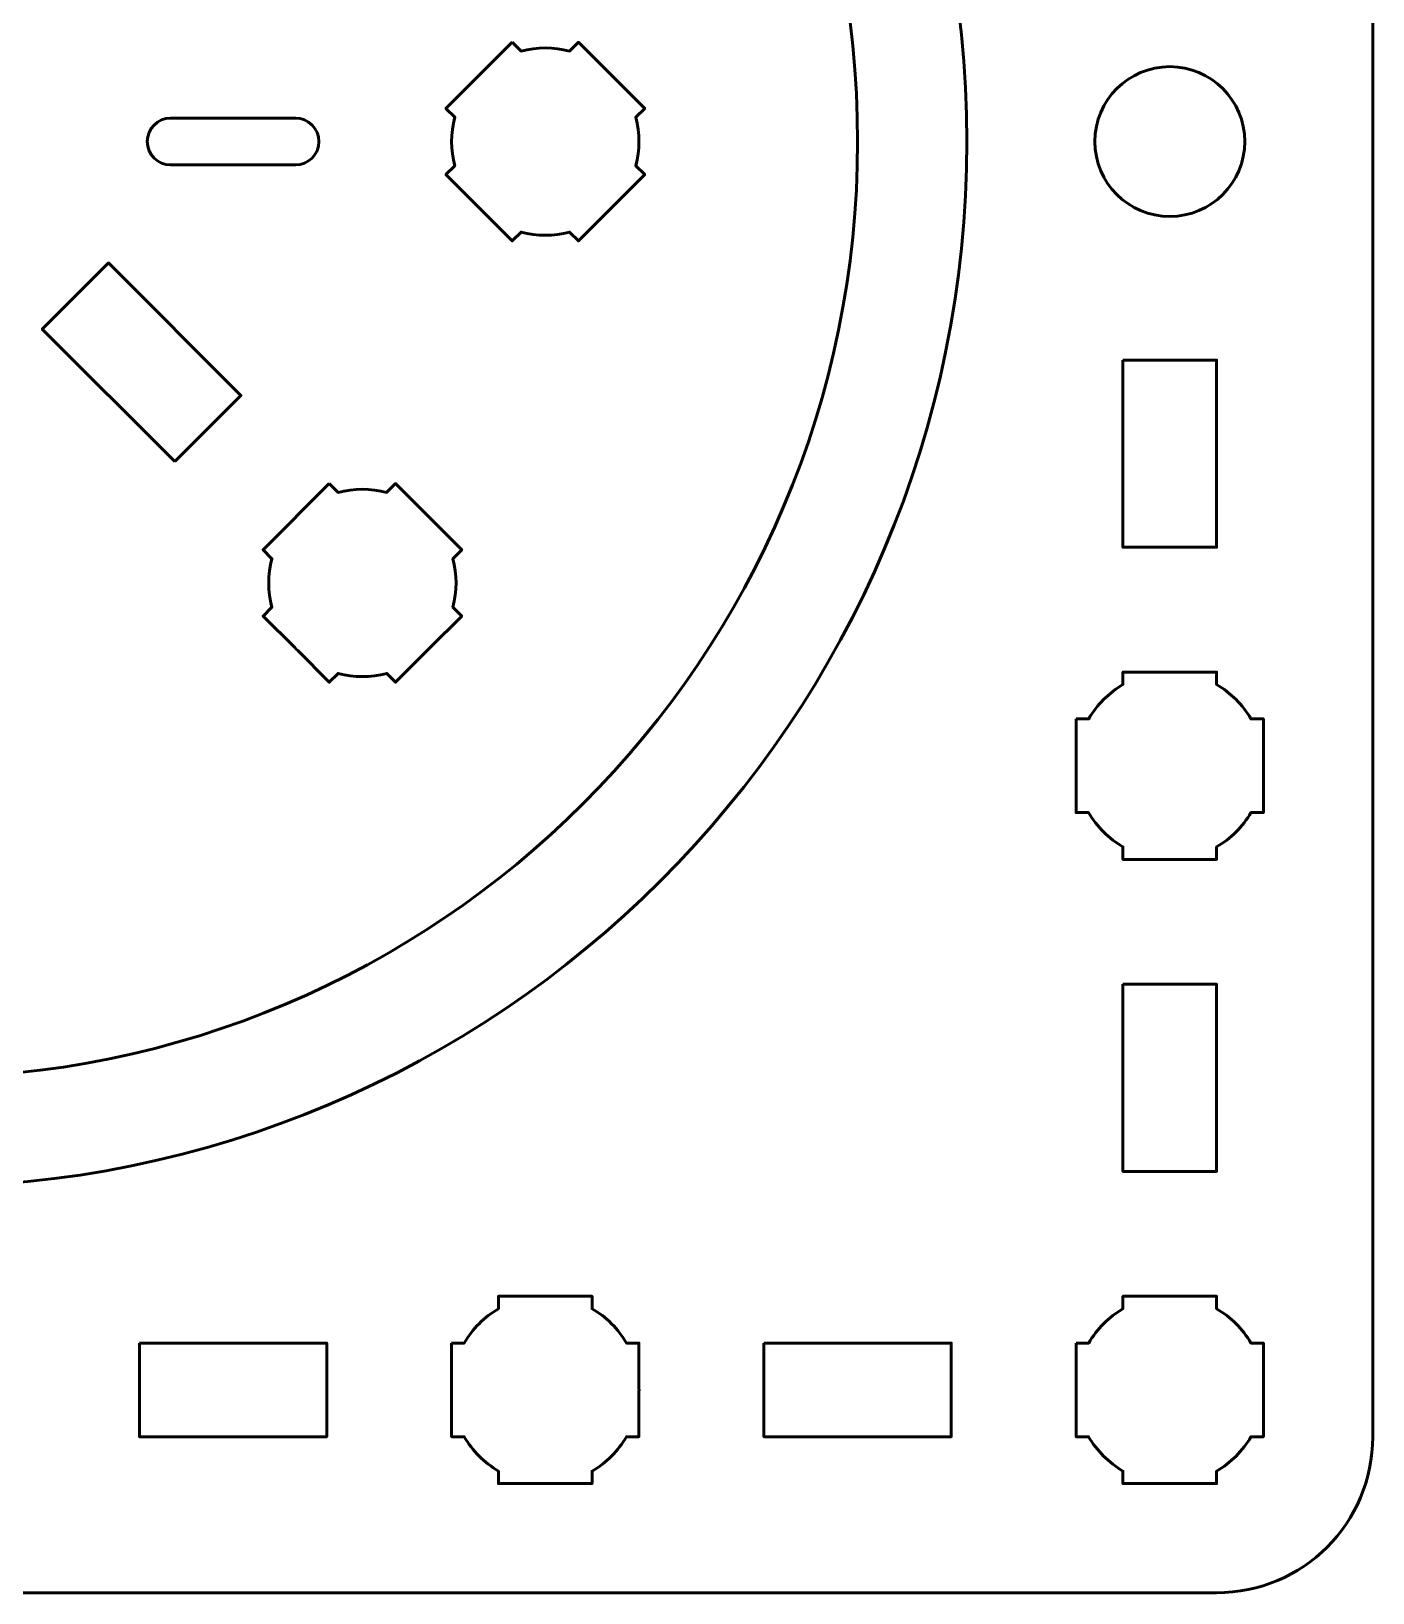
# Model space of a CAD drawing. Header units: centimetres. Extents: x -35.2 to 14.2, y -19.5 to -10.2.
# Drawn here: x -30.15 to -25.85, y -19.5 to -14.5 of the extents above; entities that cross this region are included whole.
import ezdxf

# ---------------------------------------------------------------- set-up
doc = ezdxf.new("R2010")
doc.units = ezdxf.units.CM
doc.header["$MEASUREMENT"] = 0
doc.layers.add('Layer 1', color=7, linetype='Continuous')

msp = doc.modelspace()

# ---------------------------------------------------------------- linework, layer by layer
at = {"layer": 'Layer 1', "lineweight": 53}
for centre, major_axis in [((-30.50001, -14.85001), (0, 3.35)), ((-30.5, -14.85), (0, 3)), ((-26.5, -14.84998), (0, 0.24))]:
    msp.add_ellipse(centre, major_axis=major_axis, ratio=1, dxfattribs=at)
for points, knots in [([(-34.64995, -10.19995), (-34.64995, -10.19995), (-26.35005, -10.19995), (-26.35005, -10.19995), (-26.35005, -10.19995), (-26.07305, -10.19995), (-25.84995, -10.42305), (-25.84995, -10.70005), (-25.84995, -10.70005), (-25.84995, -10.70005), (-25.84995, -18.99995), (-25.84995, -18.99995), (-25.84995, -18.99995), (-25.84995, -19.27695), (-26.07305, -19.50005), (-26.35005, -19.50005), (-26.35005, -19.50005), (-26.35005, -19.50005), (-34.64995, -19.50005), (-34.64995, -19.50005), (-34.64995, -19.50005), (-34.92695, -19.50005), (-35.15005, -19.27695), (-35.15005, -18.99995), (-35.15005, -18.99995), (-35.15005, -18.99995), (-35.15005, -10.70005), (-35.15005, -10.70005), (-35.15005, -10.70005), (-35.15005, -10.42305), (-34.92695, -10.19995), (-34.64995, -10.19995)], [0, 0, 0, 0, 0.125, 0.125, 0.125, 0.125, 0.25, 0.25, 0.25, 0.25, 0.375, 0.375, 0.375, 0.375, 0.5, 0.5, 0.5, 0.5, 0.625, 0.625, 0.625, 0.625, 0.75, 0.75, 0.75, 0.75, 0.875, 0.875, 0.875, 0.875, 1, 1, 1, 1]), ([(-28.60606, -14.5318), (-28.60606, -14.5318), (-28.57763, -14.56022), (-28.57763, -14.56022), (-28.57763, -14.56022), (-28.52683, -14.54665), (-28.47317, -14.54667), (-28.42237, -14.56024), (-28.42237, -14.56024), (-28.42237, -14.56024), (-28.39393, -14.5318), (-28.39393, -14.5318), (-28.39393, -14.5318), (-28.39393, -14.5318), (-28.1818, -14.74393), (-28.1818, -14.74393), (-28.1818, -14.74393), (-28.1818, -14.74393), (-28.21021, -14.77235), (-28.21021, -14.77235), (-28.21021, -14.77235), (-28.19664, -14.82316), (-28.19661, -14.87686), (-28.21016, -14.92769), (-28.21016, -14.92769), (-28.21016, -14.92769), (-28.1818, -14.95606), (-28.1818, -14.95606), (-28.1818, -14.95606), (-28.1818, -14.95606), (-28.28462, -15.05889), (-28.28462, -15.05889), (-28.28462, -15.05889), (-28.28462, -15.05889), (-28.28787, -15.06222), (-28.28787, -15.06222), (-28.28787, -15.06222), (-28.28787, -15.06222), (-28.29119, -15.06546), (-28.29119, -15.06546), (-28.29119, -15.06546), (-28.29119, -15.06546), (-28.39393, -15.16819), (-28.39393, -15.16819), (-28.39393, -15.16819), (-28.39393, -15.16819), (-28.42226, -15.13986), (-28.42226, -15.13986), (-28.42226, -15.13986), (-28.47312, -15.15345), (-28.52686, -15.15346), (-28.57773, -15.13987), (-28.57773, -15.13987), (-28.57773, -15.13987), (-28.60606, -15.16819), (-28.60606, -15.16819), (-28.60606, -15.16819), (-28.60606, -15.16819), (-28.70737, -15.06688), (-28.70737, -15.06688), (-28.70737, -15.06688), (-28.70737, -15.06688), (-28.71215, -15.06222), (-28.71215, -15.06222), (-28.71215, -15.06222), (-28.71215, -15.06222), (-28.71681, -15.05744), (-28.71681, -15.05744), (-28.71681, -15.05744), (-28.71681, -15.05744), (-28.81819, -14.95606), (-28.81819, -14.95606), (-28.81819, -14.95606), (-28.81819, -14.95606), (-28.78984, -14.92771), (-28.78984, -14.92771), (-28.78984, -14.92771), (-28.8034, -14.87686), (-28.80339, -14.82315), (-28.7898, -14.77232), (-28.7898, -14.77232), (-28.7898, -14.77232), (-28.81819, -14.74393), (-28.81819, -14.74393), (-28.81819, -14.74393), (-28.81819, -14.74393), (-28.60606, -14.5318), (-28.60606, -14.5318)], [0, 0, 0, 0, 0.0454545, 0.0454545, 0.0454545, 0.0454545, 0.0909091, 0.0909091, 0.0909091, 0.0909091, 0.1363636, 0.1363636, 0.1363636, 0.1363636, 0.1818182, 0.1818182, 0.1818182, 0.1818182, 0.2272727, 0.2272727, 0.2272727, 0.2272727, 0.2727273, 0.2727273, 0.2727273, 0.2727273, 0.3181818, 0.3181818, 0.3181818, 0.3181818, 0.3636364, 0.3636364, 0.3636364, 0.3636364, 0.4090909, 0.4090909, 0.4090909, 0.4090909, 0.4545455, 0.4545455, 0.4545455, 0.4545455, 0.5, 0.5, 0.5, 0.5, 0.5454545, 0.5454545, 0.5454545, 0.5454545, 0.5909091, 0.5909091, 0.5909091, 0.5909091, 0.6363636, 0.6363636, 0.6363636, 0.6363636, 0.6818182, 0.6818182, 0.6818182, 0.6818182, 0.7272727, 0.7272727, 0.7272727, 0.7272727, 0.7727273, 0.7727273, 0.7727273, 0.7727273, 0.8181818, 0.8181818, 0.8181818, 0.8181818, 0.8636364, 0.8636364, 0.8636364, 0.8636364, 0.9090909, 0.9090909, 0.9090909, 0.9090909, 0.9545455, 0.9545455, 0.9545455, 0.9545455, 1, 1, 1, 1]), ([(-29.7, -14.775), (-29.74141, -14.775), (-29.775, -14.80859), (-29.775, -14.85), (-29.775, -14.85), (-29.775, -14.89141), (-29.74141, -14.925), (-29.7, -14.925), (-29.7, -14.925), (-29.7, -14.925), (-29.3, -14.925), (-29.3, -14.925), (-29.3, -14.925), (-29.25859, -14.925), (-29.225, -14.89141), (-29.225, -14.85), (-29.225, -14.85), (-29.225, -14.80859), (-29.25859, -14.775), (-29.3, -14.775), (-29.3, -14.775), (-29.3, -14.775), (-29.7, -14.775), (-29.7, -14.775)], [0, 0, 0, 0, 0.1666667, 0.1666667, 0.1666667, 0.1666667, 0.3333333, 0.3333333, 0.3333333, 0.3333333, 0.5, 0.5, 0.5, 0.5, 0.6666667, 0.6666667, 0.6666667, 0.6666667, 0.8333333, 0.8333333, 0.8333333, 0.8333333, 1, 1, 1, 1]), ([(-29.68687, -15.87536), (-29.68687, -15.87536), (-30.11114, -15.45109), (-30.11114, -15.45109), (-30.11114, -15.45109), (-30.11114, -15.45109), (-29.899, -15.23896), (-29.899, -15.23896), (-29.899, -15.23896), (-29.899, -15.23896), (-29.47473, -15.66323), (-29.47473, -15.66323), (-29.47473, -15.66323), (-29.47473, -15.66323), (-29.68687, -15.87536), (-29.68687, -15.87536)], [0, 0, 0, 0, 0.25, 0.25, 0.25, 0.25, 0.5, 0.5, 0.5, 0.5, 0.75, 0.75, 0.75, 0.75, 1, 1, 1, 1]), ([(-26.65005, -15.55003), (-26.65005, -15.55003), (-26.35005, -15.55003), (-26.35005, -15.55003), (-26.35005, -15.55003), (-26.35005, -15.55003), (-26.35005, -16.15003), (-26.35005, -16.15003), (-26.35005, -16.15003), (-26.35005, -16.15003), (-26.65005, -16.15003), (-26.65005, -16.15003), (-26.65005, -16.15003), (-26.65005, -16.15003), (-26.65005, -15.55003), (-26.65005, -15.55003)], [0, 0, 0, 0, 0.25, 0.25, 0.25, 0.25, 0.5, 0.5, 0.5, 0.5, 0.75, 0.75, 0.75, 0.75, 1, 1, 1, 1]), ([(-29.19187, -15.94599), (-29.19187, -15.94599), (-29.16345, -15.97442), (-29.16345, -15.97442), (-29.16345, -15.97442), (-29.11264, -15.96085), (-29.05898, -15.96087), (-29.00818, -15.97443), (-29.00818, -15.97443), (-29.00818, -15.97443), (-28.97974, -15.94599), (-28.97974, -15.94599), (-28.97974, -15.94599), (-28.97974, -15.94599), (-28.76761, -16.15813), (-28.76761, -16.15813), (-28.76761, -16.15813), (-28.76761, -16.15813), (-28.79603, -16.18654), (-28.79603, -16.18654), (-28.79603, -16.18654), (-28.78245, -16.23736), (-28.78242, -16.29105), (-28.79598, -16.34189), (-28.79598, -16.34189), (-28.79598, -16.34189), (-28.76761, -16.37026), (-28.76761, -16.37026), (-28.76761, -16.37026), (-28.76761, -16.37026), (-28.87044, -16.47308), (-28.87044, -16.47308), (-28.87044, -16.47308), (-28.87044, -16.47308), (-28.87368, -16.47642), (-28.87368, -16.47642), (-28.87368, -16.47642), (-28.87368, -16.47642), (-28.877, -16.47965), (-28.877, -16.47965), (-28.877, -16.47965), (-28.877, -16.47965), (-28.97974, -16.58239), (-28.97974, -16.58239), (-28.97974, -16.58239), (-28.97974, -16.58239), (-29.00807, -16.55406), (-29.00807, -16.55406), (-29.00807, -16.55406), (-29.05893, -16.56765), (-29.11268, -16.56765), (-29.16355, -16.55406), (-29.16355, -16.55406), (-29.16355, -16.55406), (-29.19187, -16.58239), (-29.19187, -16.58239), (-29.19187, -16.58239), (-29.19187, -16.58239), (-29.29319, -16.48107), (-29.29319, -16.48107), (-29.29319, -16.48107), (-29.29319, -16.48107), (-29.29796, -16.47642), (-29.29796, -16.47642), (-29.29796, -16.47642), (-29.29796, -16.47642), (-29.30263, -16.47164), (-29.30263, -16.47164), (-29.30263, -16.47164), (-29.30263, -16.47164), (-29.404, -16.37026), (-29.404, -16.37026), (-29.404, -16.37026), (-29.404, -16.37026), (-29.37565, -16.3419), (-29.37565, -16.3419), (-29.37565, -16.3419), (-29.38921, -16.29106), (-29.3892, -16.23734), (-29.37561, -16.18652), (-29.37561, -16.18652), (-29.37561, -16.18652), (-29.404, -16.15813), (-29.404, -16.15813), (-29.404, -16.15813), (-29.404, -16.15813), (-29.19187, -15.94599), (-29.19187, -15.94599)], [0, 0, 0, 0, 0.0454545, 0.0454545, 0.0454545, 0.0454545, 0.0909091, 0.0909091, 0.0909091, 0.0909091, 0.1363636, 0.1363636, 0.1363636, 0.1363636, 0.1818182, 0.1818182, 0.1818182, 0.1818182, 0.2272727, 0.2272727, 0.2272727, 0.2272727, 0.2727273, 0.2727273, 0.2727273, 0.2727273, 0.3181818, 0.3181818, 0.3181818, 0.3181818, 0.3636364, 0.3636364, 0.3636364, 0.3636364, 0.4090909, 0.4090909, 0.4090909, 0.4090909, 0.4545455, 0.4545455, 0.4545455, 0.4545455, 0.5, 0.5, 0.5, 0.5, 0.5454545, 0.5454545, 0.5454545, 0.5454545, 0.5909091, 0.5909091, 0.5909091, 0.5909091, 0.6363636, 0.6363636, 0.6363636, 0.6363636, 0.6818182, 0.6818182, 0.6818182, 0.6818182, 0.7272727, 0.7272727, 0.7272727, 0.7272727, 0.7727273, 0.7727273, 0.7727273, 0.7727273, 0.8181818, 0.8181818, 0.8181818, 0.8181818, 0.8636364, 0.8636364, 0.8636364, 0.8636364, 0.9090909, 0.9090909, 0.9090909, 0.9090909, 0.9545455, 0.9545455, 0.9545455, 0.9545455, 1, 1, 1, 1]), ([(-26.80001, -16.69997), (-26.80001, -16.69997), (-26.75981, -16.69997), (-26.75981, -16.69997), (-26.75981, -16.69997), (-26.73348, -16.65445), (-26.69552, -16.61652), (-26.65001, -16.59019), (-26.65001, -16.59019), (-26.65001, -16.59019), (-26.65001, -16.54997), (-26.65001, -16.54997), (-26.65001, -16.54997), (-26.65001, -16.54997), (-26.35001, -16.54997), (-26.35001, -16.54997), (-26.35001, -16.54997), (-26.35001, -16.54997), (-26.35001, -16.59016), (-26.35001, -16.59016), (-26.35001, -16.59016), (-26.30448, -16.61649), (-26.26649, -16.65444), (-26.24013, -16.69997), (-26.24013, -16.69997), (-26.24013, -16.69997), (-26.20001, -16.69997), (-26.20001, -16.69997), (-26.20001, -16.69997), (-26.20001, -16.69997), (-26.20001, -16.84539), (-26.20001, -16.84539), (-26.20001, -16.84539), (-26.20001, -16.84539), (-26.19995, -16.85004), (-26.19995, -16.85004), (-26.19995, -16.85004), (-26.19995, -16.85004), (-26.20001, -16.85468), (-26.20001, -16.85468), (-26.20001, -16.85468), (-26.20001, -16.85468), (-26.20001, -16.99997), (-26.20001, -16.99997), (-26.20001, -16.99997), (-26.20001, -16.99997), (-26.24008, -16.99997), (-26.24008, -16.99997), (-26.24008, -16.99997), (-26.26643, -17.04554), (-26.30443, -17.08355), (-26.35001, -17.10991), (-26.35001, -17.10991), (-26.35001, -17.10991), (-26.35001, -17.14997), (-26.35001, -17.14997), (-26.35001, -17.14997), (-26.35001, -17.14997), (-26.49329, -17.14997), (-26.49329, -17.14997), (-26.49329, -17.14997), (-26.49329, -17.14997), (-26.49996, -17.15005), (-26.49996, -17.15005), (-26.49996, -17.15005), (-26.49996, -17.15005), (-26.50664, -17.14997), (-26.50664, -17.14997), (-26.50664, -17.14997), (-26.50664, -17.14997), (-26.65001, -17.14997), (-26.65001, -17.14997), (-26.65001, -17.14997), (-26.65001, -17.14997), (-26.65001, -17.10987), (-26.65001, -17.10987), (-26.65001, -17.10987), (-26.69555, -17.08351), (-26.73353, -17.04552), (-26.75986, -16.99997), (-26.75986, -16.99997), (-26.75986, -16.99997), (-26.80001, -16.99997), (-26.80001, -16.99997), (-26.80001, -16.99997), (-26.80001, -16.99997), (-26.80001, -16.69997), (-26.80001, -16.69997)], [0, 0, 0, 0, 0.0454545, 0.0454545, 0.0454545, 0.0454545, 0.0909091, 0.0909091, 0.0909091, 0.0909091, 0.1363636, 0.1363636, 0.1363636, 0.1363636, 0.1818182, 0.1818182, 0.1818182, 0.1818182, 0.2272727, 0.2272727, 0.2272727, 0.2272727, 0.2727273, 0.2727273, 0.2727273, 0.2727273, 0.3181818, 0.3181818, 0.3181818, 0.3181818, 0.3636364, 0.3636364, 0.3636364, 0.3636364, 0.4090909, 0.4090909, 0.4090909, 0.4090909, 0.4545455, 0.4545455, 0.4545455, 0.4545455, 0.5, 0.5, 0.5, 0.5, 0.5454545, 0.5454545, 0.5454545, 0.5454545, 0.5909091, 0.5909091, 0.5909091, 0.5909091, 0.6363636, 0.6363636, 0.6363636, 0.6363636, 0.6818182, 0.6818182, 0.6818182, 0.6818182, 0.7272727, 0.7272727, 0.7272727, 0.7272727, 0.7727273, 0.7727273, 0.7727273, 0.7727273, 0.8181818, 0.8181818, 0.8181818, 0.8181818, 0.8636364, 0.8636364, 0.8636364, 0.8636364, 0.9090909, 0.9090909, 0.9090909, 0.9090909, 0.9545455, 0.9545455, 0.9545455, 0.9545455, 1, 1, 1, 1]), ([(-26.65005, -17.55), (-26.65005, -17.55), (-26.35005, -17.55), (-26.35005, -17.55), (-26.35005, -17.55), (-26.35005, -17.55), (-26.35005, -18.15), (-26.35005, -18.15), (-26.35005, -18.15), (-26.35005, -18.15), (-26.65005, -18.15), (-26.65005, -18.15), (-26.65005, -18.15), (-26.65005, -18.15), (-26.65005, -17.55), (-26.65005, -17.55)], [0, 0, 0, 0, 0.25, 0.25, 0.25, 0.25, 0.5, 0.5, 0.5, 0.5, 0.75, 0.75, 0.75, 0.75, 1, 1, 1, 1]), ([(-28.80001, -18.69997), (-28.80001, -18.69997), (-28.75981, -18.69997), (-28.75981, -18.69997), (-28.75981, -18.69997), (-28.73348, -18.65445), (-28.69552, -18.61652), (-28.65001, -18.59019), (-28.65001, -18.59019), (-28.65001, -18.59019), (-28.65001, -18.54997), (-28.65001, -18.54997), (-28.65001, -18.54997), (-28.65001, -18.54997), (-28.35001, -18.54997), (-28.35001, -18.54997), (-28.35001, -18.54997), (-28.35001, -18.54997), (-28.35001, -18.59016), (-28.35001, -18.59016), (-28.35001, -18.59016), (-28.30448, -18.61649), (-28.26649, -18.65444), (-28.24013, -18.69997), (-28.24013, -18.69997), (-28.24013, -18.69997), (-28.20001, -18.69997), (-28.20001, -18.69997), (-28.20001, -18.69997), (-28.20001, -18.69997), (-28.20001, -18.84539), (-28.20001, -18.84539), (-28.20001, -18.84539), (-28.20001, -18.84539), (-28.19995, -18.85004), (-28.19995, -18.85004), (-28.19995, -18.85004), (-28.19995, -18.85004), (-28.20001, -18.85468), (-28.20001, -18.85468), (-28.20001, -18.85468), (-28.20001, -18.85468), (-28.20001, -18.99997), (-28.20001, -18.99997), (-28.20001, -18.99997), (-28.20001, -18.99997), (-28.24008, -18.99997), (-28.24008, -18.99997), (-28.24008, -18.99997), (-28.26643, -19.04554), (-28.30443, -19.08355), (-28.35001, -19.10991), (-28.35001, -19.10991), (-28.35001, -19.10991), (-28.35001, -19.14997), (-28.35001, -19.14997), (-28.35001, -19.14997), (-28.35001, -19.14997), (-28.49329, -19.14997), (-28.49329, -19.14997), (-28.49329, -19.14997), (-28.49329, -19.14997), (-28.49996, -19.15005), (-28.49996, -19.15005), (-28.49996, -19.15005), (-28.49996, -19.15005), (-28.50664, -19.14997), (-28.50664, -19.14997), (-28.50664, -19.14997), (-28.50664, -19.14997), (-28.65001, -19.14997), (-28.65001, -19.14997), (-28.65001, -19.14997), (-28.65001, -19.14997), (-28.65001, -19.10987), (-28.65001, -19.10987), (-28.65001, -19.10987), (-28.69555, -19.08351), (-28.73353, -19.04552), (-28.75986, -18.99997), (-28.75986, -18.99997), (-28.75986, -18.99997), (-28.80001, -18.99997), (-28.80001, -18.99997), (-28.80001, -18.99997), (-28.80001, -18.99997), (-28.80001, -18.69997), (-28.80001, -18.69997)], [0, 0, 0, 0, 0.0454545, 0.0454545, 0.0454545, 0.0454545, 0.0909091, 0.0909091, 0.0909091, 0.0909091, 0.1363636, 0.1363636, 0.1363636, 0.1363636, 0.1818182, 0.1818182, 0.1818182, 0.1818182, 0.2272727, 0.2272727, 0.2272727, 0.2272727, 0.2727273, 0.2727273, 0.2727273, 0.2727273, 0.3181818, 0.3181818, 0.3181818, 0.3181818, 0.3636364, 0.3636364, 0.3636364, 0.3636364, 0.4090909, 0.4090909, 0.4090909, 0.4090909, 0.4545455, 0.4545455, 0.4545455, 0.4545455, 0.5, 0.5, 0.5, 0.5, 0.5454545, 0.5454545, 0.5454545, 0.5454545, 0.5909091, 0.5909091, 0.5909091, 0.5909091, 0.6363636, 0.6363636, 0.6363636, 0.6363636, 0.6818182, 0.6818182, 0.6818182, 0.6818182, 0.7272727, 0.7272727, 0.7272727, 0.7272727, 0.7727273, 0.7727273, 0.7727273, 0.7727273, 0.8181818, 0.8181818, 0.8181818, 0.8181818, 0.8636364, 0.8636364, 0.8636364, 0.8636364, 0.9090909, 0.9090909, 0.9090909, 0.9090909, 0.9545455, 0.9545455, 0.9545455, 0.9545455, 1, 1, 1, 1]), ([(-26.80001, -18.69997), (-26.80001, -18.69997), (-26.75981, -18.69997), (-26.75981, -18.69997), (-26.75981, -18.69997), (-26.73348, -18.65445), (-26.69552, -18.61652), (-26.65001, -18.59019), (-26.65001, -18.59019), (-26.65001, -18.59019), (-26.65001, -18.54997), (-26.65001, -18.54997), (-26.65001, -18.54997), (-26.65001, -18.54997), (-26.35001, -18.54997), (-26.35001, -18.54997), (-26.35001, -18.54997), (-26.35001, -18.54997), (-26.35001, -18.59016), (-26.35001, -18.59016), (-26.35001, -18.59016), (-26.30448, -18.61649), (-26.26649, -18.65444), (-26.24013, -18.69997), (-26.24013, -18.69997), (-26.24013, -18.69997), (-26.20001, -18.69997), (-26.20001, -18.69997), (-26.20001, -18.69997), (-26.20001, -18.69997), (-26.20001, -18.84539), (-26.20001, -18.84539), (-26.20001, -18.84539), (-26.20001, -18.84539), (-26.19995, -18.85004), (-26.19995, -18.85004), (-26.19995, -18.85004), (-26.19995, -18.85004), (-26.20001, -18.85468), (-26.20001, -18.85468), (-26.20001, -18.85468), (-26.20001, -18.85468), (-26.20001, -18.99997), (-26.20001, -18.99997), (-26.20001, -18.99997), (-26.20001, -18.99997), (-26.24008, -18.99997), (-26.24008, -18.99997), (-26.24008, -18.99997), (-26.26643, -19.04554), (-26.30443, -19.08355), (-26.35001, -19.10991), (-26.35001, -19.10991), (-26.35001, -19.10991), (-26.35001, -19.14997), (-26.35001, -19.14997), (-26.35001, -19.14997), (-26.35001, -19.14997), (-26.49329, -19.14997), (-26.49329, -19.14997), (-26.49329, -19.14997), (-26.49329, -19.14997), (-26.49996, -19.15005), (-26.49996, -19.15005), (-26.49996, -19.15005), (-26.49996, -19.15005), (-26.50664, -19.14997), (-26.50664, -19.14997), (-26.50664, -19.14997), (-26.50664, -19.14997), (-26.65001, -19.14997), (-26.65001, -19.14997), (-26.65001, -19.14997), (-26.65001, -19.14997), (-26.65001, -19.10987), (-26.65001, -19.10987), (-26.65001, -19.10987), (-26.69555, -19.08351), (-26.73353, -19.04552), (-26.75986, -18.99997), (-26.75986, -18.99997), (-26.75986, -18.99997), (-26.80001, -18.99997), (-26.80001, -18.99997), (-26.80001, -18.99997), (-26.80001, -18.99997), (-26.80001, -18.69997), (-26.80001, -18.69997)], [0, 0, 0, 0, 0.0454545, 0.0454545, 0.0454545, 0.0454545, 0.0909091, 0.0909091, 0.0909091, 0.0909091, 0.1363636, 0.1363636, 0.1363636, 0.1363636, 0.1818182, 0.1818182, 0.1818182, 0.1818182, 0.2272727, 0.2272727, 0.2272727, 0.2272727, 0.2727273, 0.2727273, 0.2727273, 0.2727273, 0.3181818, 0.3181818, 0.3181818, 0.3181818, 0.3636364, 0.3636364, 0.3636364, 0.3636364, 0.4090909, 0.4090909, 0.4090909, 0.4090909, 0.4545455, 0.4545455, 0.4545455, 0.4545455, 0.5, 0.5, 0.5, 0.5, 0.5454545, 0.5454545, 0.5454545, 0.5454545, 0.5909091, 0.5909091, 0.5909091, 0.5909091, 0.6363636, 0.6363636, 0.6363636, 0.6363636, 0.6818182, 0.6818182, 0.6818182, 0.6818182, 0.7272727, 0.7272727, 0.7272727, 0.7272727, 0.7727273, 0.7727273, 0.7727273, 0.7727273, 0.8181818, 0.8181818, 0.8181818, 0.8181818, 0.8636364, 0.8636364, 0.8636364, 0.8636364, 0.9090909, 0.9090909, 0.9090909, 0.9090909, 0.9545455, 0.9545455, 0.9545455, 0.9545455, 1, 1, 1, 1]), ([(-29.79997, -18.69995), (-29.79997, -18.69995), (-29.19997, -18.69995), (-29.19997, -18.69995), (-29.19997, -18.69995), (-29.19997, -18.69995), (-29.19997, -18.99995), (-29.19997, -18.99995), (-29.19997, -18.99995), (-29.19997, -18.99995), (-29.79997, -18.99995), (-29.79997, -18.99995), (-29.79997, -18.99995), (-29.79997, -18.99995), (-29.79997, -18.69995), (-29.79997, -18.69995)], [0, 0, 0, 0, 0.25, 0.25, 0.25, 0.25, 0.5, 0.5, 0.5, 0.5, 0.75, 0.75, 0.75, 0.75, 1, 1, 1, 1]), ([(-27.8, -18.69995), (-27.8, -18.69995), (-27.2, -18.69995), (-27.2, -18.69995), (-27.2, -18.69995), (-27.2, -18.69995), (-27.2, -18.99995), (-27.2, -18.99995), (-27.2, -18.99995), (-27.2, -18.99995), (-27.8, -18.99995), (-27.8, -18.99995), (-27.8, -18.99995), (-27.8, -18.99995), (-27.8, -18.69995), (-27.8, -18.69995)], [0, 0, 0, 0, 0.25, 0.25, 0.25, 0.25, 0.5, 0.5, 0.5, 0.5, 0.75, 0.75, 0.75, 0.75, 1, 1, 1, 1])]:
    msp.add_open_spline(points, degree=3, knots=knots, dxfattribs=at)

doc.saveas('drawing.dxf')
